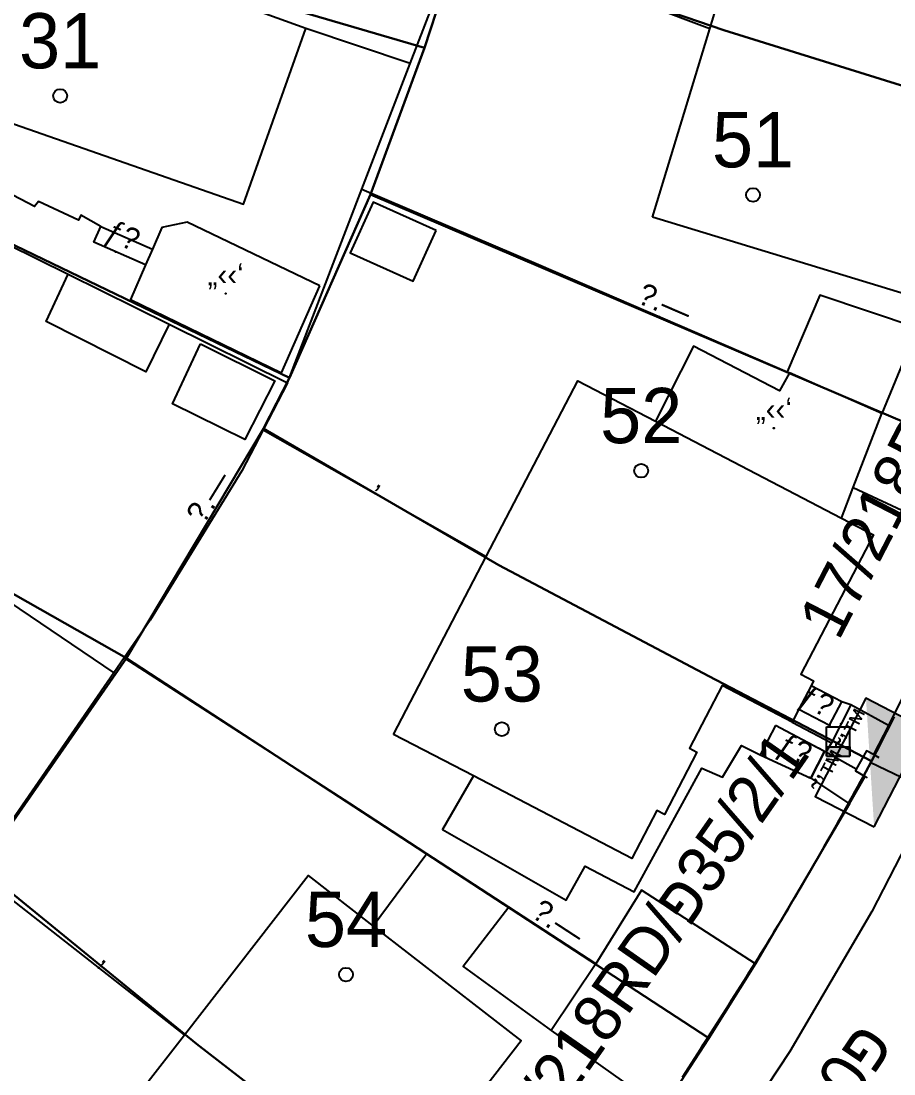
# Model space of a CAD drawing. Header units: metres. Extents: x 218299 to 220222, y 572714 to 574340.
# Drawn here: x 218944.01 to 218975.61, y 573544.66 to 573582.81 of the extents above; entities that cross this region are included whole.
import ezdxf
from ezdxf.enums import TextEntityAlignment as Align

# ---------------------------------------------------------------- set-up
doc = ezdxf.new("R2010")
doc.units = ezdxf.units.M
doc.header["$MEASUREMENT"] = 0
for name, color, linetype in [('1602', 44, 'Continuous'), ('1603', 44, 'Continuous'), ('6151', 102, 'CABLEUNDEXIST03'), ('6261', 7, 'Continuous'), ('6911', 3, 'Continuous'), ('A_POINTS', 2, 'Continuous'), ('M2200', 253, 'Continuous'), ('M2207', 253, 'Continuous'), ('M2401', 7, 'Continuous'), ('M2404', 7, 'Continuous'), ('M2407', 253, 'Continuous'), ('M2408', 253, 'Continuous'), ('M2412', 253, 'Continuous'), ('M2601', 253, 'Continuous'), ('M2602', 253, 'Continuous'), ('M2605', 253, 'Continuous'), ('M2612', 253, 'Continuous'), ('M5235', 253, 'Continuous')]:
    doc.layers.add(name, color=color, linetype=linetype)
doc.styles.add('HEBTXT', font='HEBTXT')
doc.styles.add('MAVAT_HEBTXT', font='HEBTXT')
doc.linetypes.add('CABLEUNDEXIST03', pattern='A,3.5,[222,elecad.shx,S=0.01,R=0,X=0,Y=0],1.5', length=5)

# ---------------------------------------------------------------- blocks, each defined once
blk = doc.blocks.new('6261')
blk.add_lwpolyline([(-2, -1.2), (2, -1.2), (2, 1.2), (-2, 1.2)], close=True)
at = {"color": 0}
blk.add_solid([(2, 1.2), (-2, -1.2), (2, -1.2)], dxfattribs=at)
at = {"color": 0, "style": 'HEBTXT'}
blk.add_attdef('PIL_NAME', (2.689, 2.418), '', height=1.7, dxfattribs=at)
at = {"style": 'HEBTXT'}
blk.add_attdef('CAMUT_MONIM', (2.489, 0.218), '', height=1.7, dxfattribs=at)
at = {"color": 0, "style": 'HEBTXT', "flags": 1}
for tag, p in [('TYPE', (2.585, -1.773)), ('MAP_TYPE', (2.689, -3.782))]:
    blk.add_attdef(tag, p, '', height=1.7, dxfattribs=at)
blk = doc.blocks.new('6911')
at = {"layer": 'A_POINTS'}
blk.add_circle((0, 0), 0.25, dxfattribs=at)
at = {"color": 0, "style": 'HEBTXT', "flags": 1}
blk.add_attdef('CODE', (-2.918, 6.399), '', height=1.7, dxfattribs=at)
at = {"color": 0, "style": 'HEBTXT'}
for tag, p in [('PATH', (0.169, 4.708)), ('HTCH', (0.169, 2.708))]:
    blk.add_attdef(tag, text='', height=1.7, dxfattribs=at).set_placement(p, align=Align.MIDDLE_CENTER)
blk = doc.blocks.new('1603')
at = {"layer": 'A_POINTS'}
blk.add_circle((0, 0), 0.25, dxfattribs=at)
at = {"color": 0, "style": 'HEBTXT'}
blk.add_attdef('PARCEL_NUM', text='', height=2, dxfattribs=at).set_placement((0, 1), align=Align.CENTER)
at = {"color": 0, "style": 'HEBTXT', "flags": 1}
blk.add_attdef('LOT_NUM', text='', height=2, dxfattribs=at).set_placement((0, -2.5), align=Align.CENTER)
blk = doc.blocks.new('M2601')
blk.add_circle((0, 0), 0.025)
at = {"style": 'MAVAT_HEBTXT'}
blk.add_attdef('NAME', text='', height=0.8, dxfattribs=at).set_placement((0, 1.592), align=Align.MIDDLE)
blk = doc.blocks.new('M2605')
blk.add_circle((0, 0), 0.025)
at = {"style": 'MAVAT_HEBTXT'}
blk.add_attdef('NAME', text='', height=0.8, dxfattribs=at).set_placement((0, 1.592), align=Align.MIDDLE)
blk = doc.blocks.new('M2612')
blk.add_circle((0, 0), 0.025)
at = {"style": 'MAVAT_HEBTXT'}
blk.add_attdef('NAME', text='', height=0.8, dxfattribs=at).set_placement((0, 1.592), align=Align.MIDDLE)
blk = doc.blocks.new('M2207')
blk.add_circle((0, 0), 0.025)
at = {"style": 'MAVAT_HEBTXT'}
blk.add_attdef('NAME', text='', height=0.8, dxfattribs=at).set_placement((0, 1.592), align=Align.MIDDLE)
blk = doc.blocks.new('M2412')
blk.add_circle((0, 0), 0.025)
at = {"style": 'MAVAT_HEBTXT'}
blk.add_attdef('NAME', text='', height=0.8, dxfattribs=at).set_placement((0, 1.592), align=Align.MIDDLE)
blk = doc.blocks.new('*U89')
at = {"linetype": 'Continuous'}
for p, q in [((-0.845, 0), (-0.845, -0.663)), ((0.845, 0), (0.845, -0.663))]:
    blk.add_line(p, q, dxfattribs=at)
blk.add_solid([(-0.845, 0), (-0.845, -0.663), (0.845, -0.663)], dxfattribs=at)
at = {"linetype": 'Continuous', "extrusion": (0, 0, -1)}
blk.add_solid([(0.845, 0), (-0.845, 0), (-0.845, -0.663)], dxfattribs=at)
blk = doc.blocks.new('M5235')
for points in [[(-0.845, 1.471), (0.845, 1.471)], [(-0.845, -0.663), (-0.845, 1.471)], [(0.845, -0.663), (0.845, 1.471)], [(-0.845, 0), (0.845, 0)], [(-0.845, -0.663), (0.845, -0.663)]]:
    blk.add_lwpolyline(points)
at = {"linetype": 'Continuous'}
blk.add_blockref('*U89', (0, 0), dxfattribs=at)
at = {"style": 'MAVAT_HEBTXT', "flags": 1}
for tag, p in [('MARK', (0, 2.721)), ('HEIGHT', (0, -1.915)), ('NAME', (0, -4.483))]:
    blk.add_attdef(tag, text='', height=0.8, dxfattribs=at).set_placement(p, align=Align.MIDDLE)
blk = doc.blocks.new('111')
at = {"layer": 'M2200'}
for points in [[(218941.761, 573592.509, 581.475), (218941.314, 573592.653, 581.475), (218940.576, 573590.362, 581.475), (218940.851, 573590.273, 581.475), (218940.164, 573588.139, 581.55), (218940.032, 573587.731, 581.565), (218939.331, 573587.957, 581.541), (218936.996, 573581.427, 581.451), (218937.471, 573581.262, 581.548), (218952.064, 573576.171, 584.52), (218954.313, 573582.534, 584.64), (218954.313, 573582.534, 584.64), (218949.301, 573584.354, 585.6), (218949.896, 573585.993, 581.52), (218952.495, 573585.048, 581.28), (218954.417, 573590.34, 581.28), (218942.461, 573594.683, 581.52), (218942.214, 573593.916, 581.504)], [(218966.867, 573575.695, 579.705), (218968.947, 573582.522, 579.705), (218971.089, 573589.553, 579.705), (218980.277, 573586.753, 579.705), (218979.939, 573585.642, 579.705), (218979.613, 573584.574, 579.705), (218979.613, 573584.574, 579.705), (218979.976, 573584.463, 579.705), (218979.976, 573584.463, 579.705), (218979.247, 573582.069, 579.705), (218979.247, 573582.069, 579.705), (218978.888, 573582.179, 579.705), (218978.888, 573582.179, 579.705), (218978.659, 573581.429, 579.705), (218978.059, 573579.458, 579.705), (218980.301, 573578.775, 579.225), (218980.301, 573578.775, 579.225), (218979.686, 573576.758, 579.225), (218978.532, 573572.97, 579.225), (218976.251, 573573.665, 579.705), (218976.02, 573572.906, 579.705)], [(218957.495, 573556.959, 578.76), (218960.854, 573563.407, 578.76), (218964.169, 573569.768, 578.76), (218966.975, 573568.306, 578.571), (218973.715, 573564.794, 578.118), (218974.875, 573564.189, 578.04), (218972.245, 573559.141, 578.76), (218972.704, 573558.901, 578.76), (218972.611, 573558.723, 578.76), (218972.575, 573558.652, 578.76), (218972.167, 573557.871, 578.76), (218971.926, 573557.408, 578.76), (218971.926, 573557.408, 578.76), (218969.393, 573558.728, 578.76), (218968.21, 573556.456, 578.76), (218968.48, 573556.315, 578.76), (218967.303, 573554.057, 578.76), (218967.031, 573554.198, 578.76), (218966.126, 573552.461, 578.76), (218960.385, 573555.453, 578.76)], [(218945.475, 573540.346, 577.8), (218949.921, 573546.076, 577.8), (218954.4, 573551.848, 577.8), (218956.761, 573550.016, 577.8), (218962.119, 573545.858, 577.8), (218960.786, 573544.141, 577.8), (218960.956, 573544.009, 577.8), (218959.375, 573541.972, 577.8), (218959.17, 573542.13, 577.8), (218957.708, 573540.246, 577.8), (218956.1, 573538.173, 577.8), (218956.39, 573537.948, 577.8), (218954.746, 573535.829, 577.8), (218954.459, 573536.052, 577.8), (218953.163, 573534.381, 577.8), (218950.349, 573536.565, 577.8), (218946.511, 573539.543, 577.8), (218945.475, 573540.346, 577.8)]]:
    blk.add_polyline3d(points, close=True, dxfattribs=at)
at = {"layer": 'M2207'}
for points in [[(218959.035, 573575.215, 578.19), (218956.756, 573576.241, 578.37), (218955.929, 573574.405, 578.37), (218958.208, 573573.378, 578.19), (218959.035, 573575.215, 578.19)], [(218954.827, 573573.213, 580.5), (218950.024, 573575.514, 580.5), (218949.102, 573575.328, 580.5), (218948.761, 573574.546, 580.5), (218948.512, 573573.975, 580.5), (218947.965, 573572.722, 580.5), (218953.442, 573570.056, 580.5), (218954.827, 573573.213, 580.5)], [(218950.5, 573571.113, 580.98), (218953.193, 573569.765, 580.74), (218952.113, 573567.648, 580.74), (218949.484, 573568.935, 580.98)], [(218966.975, 573568.306, 578.64), (218973.715, 573564.794, 578.4), (218974.141, 573565.9, 578.4), (218975.178, 573568.59, 578.4), (218975.178, 573568.59, 578.4), (218971.829, 573570.061, 578.529), (218971.829, 573570.061, 578.529), (218971.468, 573569.406, 578.532), (218968.357, 573571.024, 578.64)], [(218947.365, 573559.194, 580.5), (218947.365, 573559.194, 580.5), (218942.378, 573551.986, 580.713), (218941.758, 573551.091, 580.74), (218941.876, 573550.945, 580.74), (218940.252, 573549.013, 580.5), (218940.252, 573549.013, 580.5), (218939.935, 573549.272, 580.519), (218936.226, 573552.297, 580.74), (218936.34, 573552.432, 580.74), (218936.689, 573552.846, 580.74), (218937.843, 573554.213, 580.74), (218939.411, 573553.093, 580.74), (218940.019, 573553.916, 580.74), (218940.604, 573554.707, 580.74), (218941.106, 573555.387, 580.74), (218937.073, 573557.767, 580.74), (218935.909, 573558.454, 580.74), (218937.838, 573561.158, 580.74), (218938.458, 573560.747, 580.74), (218940.504, 573563.831, 580.5)]]:
    blk.add_polyline3d(points, close=True, dxfattribs=at)
at = {"layer": 'M2401'}
blk.add_polyline3d([(218976.885, 573554.579, 574.774), (218974.813, 573550.541, 574.534), (218971.847, 573545.473, 574.174), (218968.485, 573540.388, 573.694), (218964.916, 573535.785, 573.454), (218960.763, 573530.509, 573.214), (218958.568, 573527.946, 573.094), (218956.088, 573525.141, 572.97), (218953.465, 573522.469, 572.854), (218948.711, 573518.143, 572.614), (218941.755, 573512.186, 572.014), (218937.423, 573508.771, 571.887), (218932.879, 573505.643, 571.894), (218929.118, 573503.02, 572.015), (218925.182, 573500.663, 572.014), (218921.455, 573498.64, 571.896), (218917.656, 573496.752, 571.894), (218913.783, 573494.992, 571.892), (218909.922, 573493.212, 572.014), (218905.807, 573491.54, 572.132), (218901.607, 573490.089, 572.134)], dxfattribs=at)
at = {"layer": 'M2404'}
blk.add_polyline3d([(218976.885, 573554.579, 574.774), (218974.813, 573550.541, 574.534), (218971.847, 573545.473, 574.174), (218968.485, 573540.388, 573.694), (218964.916, 573535.785, 573.454), (218960.763, 573530.509, 573.214), (218958.568, 573527.946, 573.094), (218956.088, 573525.141, 572.97), (218953.465, 573522.469, 572.854), (218948.711, 573518.143, 572.614), (218941.755, 573512.186, 572.014), (218937.423, 573508.771, 571.887), (218932.879, 573505.643, 571.894), (218929.118, 573503.02, 572.015), (218925.182, 573500.663, 572.014), (218921.455, 573498.64, 571.896), (218917.656, 573496.752, 571.894), (218913.783, 573494.992, 571.892), (218909.922, 573493.212, 572.014), (218905.807, 573491.54, 572.132), (218901.607, 573490.089, 572.134)], dxfattribs=at)
at = {"layer": 'M2407'}
for points in [[(218946.889, 573575.362, 579.12), (218946.174, 573575.772, 579.12), (218946.088, 573575.595, 579.12), (218944.633, 573576.267, 579.12), (218944.493, 573576.081, 579.12), (218943.458, 573576.63, 579.21), (218943.404, 573576.51, 579.21), (218942.37, 573576.971, 579.21), (218942.278, 573576.775, 579.21), (218941.22, 573577.214, 579.21), (218941.134, 573577.037, 579.21), (218940.601, 573577.279, 579.21), (218940.189, 573576.368, 579.18)], [(218949.369, 573571.823, 578.534), (218948.524, 573570.096, 578.534), (218944.912, 573571.918, 578.489), (218945.714, 573573.632, 578.489)], [(218976.451, 573571.696, 577.14), (218972.93, 573572.876, 577.14), (218971.742, 573570.098, 577.14)], [(218960.385, 573555.453, 576.06), (218959.266, 573553.518, 576.24), (218963.747, 573550.958, 576.06), (218964.439, 573552.18, 576.24), (218966.205, 573551.25, 576.24), (218968.66, 573555.742, 576.06), (218969.405, 573555.406, 576.06), (218970.099, 573556.563, 576.06), (218970.765, 573556.222, 576.06)], [(218958.702, 573552.634, 575.16), (218956.761, 573550.016, 575.16)], [(218961.671, 573550.697, 575.16), (218960.021, 573548.549, 575.16), (218963.204, 573546.234, 575.16)]]:
    blk.add_polyline3d(points, dxfattribs=at)
at = {"layer": 'M2408'}
for points in [[(218975.413, 573557.288, 574.89), (218974.878, 573556.228, 574.89)], [(218974, 573554.44, 574.8), (218974.574, 573555.429, 574.8)], [(218970.607, 573548.645, 574.35), (218968.901, 573545.924, 574.17), (218967.236, 573543.372, 574.08)]]:
    blk.add_polyline3d(points, dxfattribs=at)
at = {"layer": 'M2412'}
for points in [[(218948.761, 573574.546, 580.29), (218948.512, 573573.975, 580.29), (218946.64, 573574.792, 579.12), (218946.889, 573575.362, 579.12), (218948.761, 573574.546, 580.29)], [(218972.611, 573558.723, 575.895), (218972.167, 573557.871, 575.895), (218973.278, 573557.292, 574.995), (218973.722, 573558.144, 574.995), (218973.722, 573558.144, 574.995), (218972.611, 573558.723, 575.895)], [(218971.327, 573557.285, 575.985), (218970.765, 573556.222, 575.985), (218970.765, 573556.222, 575.985), (218972.603, 573555.378, 574.995), (218972.603, 573555.378, 574.995), (218973.102, 573556.334, 574.995)]]:
    blk.add_polyline3d(points, close=True, dxfattribs=at)
at = {"layer": 'M2601'}
for points in [[(218968.947, 573582.522, 579.36), (218959.822, 573585.971, 579.36)], [(218952.771, 573567.998, 577.11), (218960.854, 573563.407, 577.11)], [(218971.926, 573557.408, 578.685), (218973.351, 573556.658, 578.685), (218973.351, 573556.658, 578.685), (218973.351, 573556.658, 578.685)], [(218973.351, 573556.658, 576.21), (218973.145, 573556.31, 576.165)], [(218949.921, 573546.076, 576.03), (218942.378, 573551.986, 576.03)]]:
    blk.add_polyline3d(points, dxfattribs=at)
at = {"layer": 'M2602'}
for points in [[(218958.101, 573581.264, 580.26), (218954.313, 573582.534, 580.26)], [(218974.249, 573555.7, 576.165), (218973.145, 573556.31, 576.165), (218973.102, 573556.334, 576.165), (218973.102, 573556.334, 576.165), (218972.904, 573556.443, 576.165), (218972.904, 573556.443, 576.165), (218972.819, 573556.489, 576.197), (218971.327, 573557.285, 576.764)], [(218975.083, 573556.115, 576.345), (218974.878, 573556.228, 576.345), (218974.621, 573556.37, 576.345), (218974.249, 573555.7, 576.345), (218974.217, 573555.641, 576.345), (218974.574, 573555.429, 576.345), (218974.646, 573555.386, 576.345)]]:
    blk.add_polyline3d(points, dxfattribs=at)
at = {"layer": 'M2605'}
for points in [[(218936.113, 573578.386, 579.18), (218940.189, 573576.368, 579.18), (218945.714, 573573.632, 579.18), (218949.369, 573571.823, 579.18), (218953.651, 573569.703, 579.18), (218953.651, 573569.703, 579.18), (218956.351, 573576.716, 579.098), (218958.101, 573581.264, 579.046), (218959.635, 573585.247, 579)], [(218956.351, 573576.716, 577.11), (218962.739, 573573.979, 577.11), (218971.742, 573570.098, 577.11), (218971.829, 573570.061, 577.11)], [(218977.501, 573571.614, 577.02), (218976.56, 573571.962, 577.02), (218976.451, 573571.696, 577.02), (218975.178, 573568.59, 577.02)], [(218953.651, 573569.703, 578.28), (218952.771, 573567.998, 578.28), (218952, 573566.504, 578.28), (218948.676, 573561.102, 578.28), (218947.736, 573559.734, 578.28), (218947.365, 573559.194, 578.28)], [(218974.141, 573565.9, 576.12), (218978.521, 573563.87, 576.12), (218978.653, 573563.808, 576.12), (218978.653, 573563.808, 576.12), (218975.413, 573557.288, 576.12), (218975.413, 573557.288, 576.12), (218974.048, 573558.033, 576.12), (218973.722, 573558.144, 576.12)], [(218972.603, 573555.378, 576.12), (218974, 573554.44, 576.12), (218974, 573554.44, 576.12), (218970.607, 573548.645, 576.12), (218970.607, 573548.645, 576.12), (218966.47, 573551.311, 576.12), (218964.818, 573548.644, 576.12), (218964.818, 573548.644, 576.12), (218961.671, 573550.697, 576.12), (218958.702, 573552.634, 576.12), (218955.915, 573554.452, 576.12), (218947.736, 573559.734, 576.3)], [(218964.818, 573548.644, 575.04), (218963.204, 573546.234, 575.04), (218963.204, 573546.234, 575.04), (218967.236, 573543.372, 575.04), (218967.236, 573543.372, 575.04), (218963.388, 573537.944, 575.04), (218963.388, 573537.944, 575.04), (218961.93, 573539.112, 575.04), (218960.241, 573540.465, 575.04)]]:
    blk.add_polyline3d(points, dxfattribs=at)
at = {"layer": 'M2612'}
for points in [[(218974.048, 573558.033, 576.435), (218974.048, 573558.033, 576.435), (218973.351, 573556.658, 576.435)], [(218973.102, 573556.334, 576.345), (218972.603, 573555.378, 576.345), (218972.603, 573555.378, 576.345)]]:
    blk.add_polyline3d(points, dxfattribs=at)
at = {"layer": 'M2207'}
ref = blk.add_blockref('M2207', (218951.416, 573572.93), dxfattribs=dict(at, xscale=0.5, yscale=0.5, zscale=0.5))
ref.add_attrib('NAME', '„‹‹‘', dxfattribs={"layer": '0', "height": 0.8, "style": 'MAVAT_HEBTXT'}).set_placement((218951.416, 573573.555), align=Align.MIDDLE)
ref = blk.add_blockref('M2207', (218971.267, 573568.055), dxfattribs=dict(at, xscale=0.5, yscale=0.5, zscale=0.5))
ref.add_attrib('NAME', '„‹‹‘', dxfattribs={"layer": '0', "height": 0.8, "style": 'MAVAT_HEBTXT'}).set_placement((218971.267, 573568.68), align=Align.MIDDLE)
at = {"layer": 'M2412'}
ref = blk.add_blockref('M2412', (218947.435, 573574.445), dxfattribs=dict(at, xscale=0.5, yscale=0.5, zscale=0.5))
ref.add_attrib('NAME', 'ƒ\x8e', dxfattribs={"layer": '0', "height": 0.8, "rotation": 336.4297, "style": 'MAVAT_HEBTXT'}).set_placement((218947.655, 573574.949), align=Align.MIDDLE)
ref = blk.add_blockref('M2412', (218973.278, 573557.292), dxfattribs=dict(at, xscale=0.5, yscale=0.5, zscale=0.5))
ref.add_attrib('NAME', 'ƒ\x8e', dxfattribs={"layer": '0', "height": 0.8, "rotation": 332.4753, "style": 'MAVAT_HEBTXT'}).set_placement((218972.771, 573558.082), align=Align.MIDDLE)
ref = blk.add_blockref('M2412', (218972.549, 573555.403), dxfattribs=dict(at, xscale=0.5, yscale=0.5, zscale=0.5))
ref.add_attrib('NAME', 'ƒ\x8e', dxfattribs={"layer": '0', "height": 0.8, "rotation": 335.3429, "style": 'MAVAT_HEBTXT'}).set_placement((218971.981, 573556.345), align=Align.MIDDLE)
at = {"layer": 'M2601'}
ref = blk.add_blockref('M2601', (218956.813, 573565.702), dxfattribs=dict(at, xscale=0.5, yscale=0.5, zscale=0.5))
ref.add_attrib('NAME', '‚', dxfattribs={"layer": '0', "height": 0.8, "rotation": 330.4025, "style": 'MAVAT_HEBTXT'}).set_placement((218957.084, 573566.18), align=Align.MIDDLE)
ref = blk.add_blockref('M2601', (218946.824, 573548.502), dxfattribs=dict(at, xscale=0.5, yscale=0.5, zscale=0.5))
ref.add_attrib('NAME', '‚', dxfattribs={"layer": '0', "height": 0.8, "rotation": 321.9193, "style": 'MAVAT_HEBTXT'}).set_placement((218947.164, 573548.935), align=Align.MIDDLE)
at = {"layer": 'M2605'}
ref = blk.add_blockref('M2605', (218967.11, 573572.094), dxfattribs=dict(at, xscale=0.5, yscale=0.5, zscale=0.5))
ref.add_attrib('NAME', '\x9a.—', dxfattribs={"layer": '0', "height": 0.8, "rotation": 336.6821, "style": 'MAVAT_HEBTXT'}).set_placement((218967.328, 573572.6), align=Align.MIDDLE)
ref = blk.add_blockref('M2605', (218951.256, 573565.294), dxfattribs=dict(at, xscale=0.5, yscale=0.5, zscale=0.5))
ref.add_attrib('NAME', '\x9a.—', dxfattribs={"layer": '0', "height": 0.8, "rotation": 58.3941, "style": 'MAVAT_HEBTXT'}).set_placement((218950.787, 573565.583), align=Align.MIDDLE)
ref = blk.add_blockref('M2605', (218963.18, 573549.713), dxfattribs=dict(at, xscale=0.5, yscale=0.5, zscale=0.5))
ref.add_attrib('NAME', '\x9a.—', dxfattribs={"layer": '0', "height": 0.8, "rotation": 326.882, "style": 'MAVAT_HEBTXT'}).set_placement((218963.481, 573550.173), align=Align.MIDDLE)
at = {"layer": 'M2612'}
ref = blk.add_blockref('M2612', (218973.699, 573557.346), dxfattribs=dict(at, xscale=0.5, yscale=0.5, zscale=0.5))
ref.add_attrib('NAME', '˜’™', dxfattribs={"layer": '0', "height": 0.8, "rotation": 63.1171, "style": 'MAVAT_HEBTXT'}).set_placement((218974.19, 573557.097), align=Align.MIDDLE)
ref = blk.add_blockref('M2612', (218972.853, 573555.856), dxfattribs=dict(at, xscale=0.5, yscale=0.5, zscale=0.5))
ref.add_attrib('NAME', '˜’™', dxfattribs={"layer": '0', "height": 0.8, "rotation": 62.3992, "style": 'MAVAT_HEBTXT'}).set_placement((218973.34, 573555.601), align=Align.MIDDLE)
at = {"layer": 'M5235', "xscale": 0.5, "yscale": 0.5, "zscale": 0.5}
blk.add_blockref('M5235', (218973.593, 573556.504, 574.905), dxfattribs=at)

msp = doc.modelspace()

# ---------------------------------------------------------------- linework, layer by layer
at = {"layer": '1602'}
for points in [[(218977.68, 573579.91), (218969.46, 573582.47), (218959.9, 573585.76), (218961.9, 573593.19), (218962.2, 573594.82), (218986.89, 573589.23)], [(218959.9, 573585.76), (218958.62, 573581.84), (218948.67, 573584.76)], [(218979.77, 573566.66), (218956.66, 573576.52), (218958.62, 573581.84), (218959.9, 573585.76), (218969.46, 573582.47), (218977.68, 573579.91)], [(218948.67, 573584.76), (218958.62, 573581.84), (218956.66, 573576.52), (218953.73, 573569.88), (218931.57, 573580.55), (218931.6574, 573580.7299), (218931.7444, 573580.91), (218931.831, 573581.0902), (218931.9172, 573581.2707), (218932.0029, 573581.4515), (218932.0881, 573581.6324), (218932.173, 573581.8135), (218932.2574, 573581.9948), (218932.3413, 573582.1763), (218932.4248, 573582.3581), (218932.5079, 573582.54), (218932.5905, 573582.7221), (218932.6728, 573582.9044)], [(218931.57, 573580.55), (218953.73, 573569.88), (218952.78, 573568.04), (218947.83, 573559.72), (218938.88, 573564.8)], [(218975.6207, 573557.592), (218975.5305, 573557.4135), (218975.4402, 573557.2351), (218975.3495, 573557.0568), (218975.2586, 573556.8786), (218975.1674, 573556.7006), (218975.076, 573556.5228), (218974.9842, 573556.345), (218974.8923, 573556.1675), (218974.8, 573555.99), (218968.91, 573559.07), (218961.31, 573563.09), (218952.78, 573568.04), (218953.73, 573569.88), (218956.66, 573576.52), (218979.77, 573566.66)], [(218938.88, 573564.8), (218947.83, 573559.72), (218942.54, 573552.12)], [(218957.16, 573540.48), (218950.36, 573545.75), (218942.54, 573552.12), (218947.83, 573559.72), (218968.87, 573545.98), (218968.712, 573545.7274), (218968.6056, 573545.558), (218968.499, 573545.3888), (218968.3921, 573545.2198), (218968.285, 573545.0509), (218968.1776, 573544.8822), (218968.07, 573544.7136), (218967.9621, 573544.5452)], [(218967.9621, 573544.5452), (218968.07, 573544.7136), (218968.1776, 573544.8822), (218968.285, 573545.0509), (218968.3921, 573545.2198), (218968.499, 573545.3888), (218968.6056, 573545.558), (218968.712, 573545.7274), (218968.87, 573545.98), (218968.9792, 573546.1475), (218969.0882, 573546.3152), (218969.197, 573546.4831), (218969.3054, 573546.6511), (218969.4137, 573546.8193), (218969.5217, 573546.9876), (218969.6294, 573547.1562), (218969.7368, 573547.3248), (218969.8441, 573547.4937), (218969.951, 573547.6626), (218970.0577, 573547.8318), (218970.1642, 573548.0011), (218970.2704, 573548.1706), (218970.3763, 573548.3402), (218970.482, 573548.51), (218970.5875, 573548.68), (218970.6926, 573548.8501), (218970.7976, 573549.0204), (218970.9022, 573549.1908), (218971.0066, 573549.3614), (218971.1108, 573549.5321), (218971.2147, 573549.703), (218971.3183, 573549.8741), (218971.4217, 573550.0453), (218971.5248, 573550.2166), (218971.6277, 573550.3881), (218971.7303, 573550.5598), (218971.8326, 573550.7316), (218971.9347, 573550.9036), (218972.0366, 573551.0758), (218972.1381, 573551.248), (218972.2395, 573551.4205), (218972.3405, 573551.5931), (218972.4413, 573551.7658), (218972.5418, 573551.9387), (218972.6421, 573552.1118), (218972.7421, 573552.285), (218972.8419, 573552.4583), (218972.9414, 573552.6318), (218973.0406, 573552.8054), (218973.1396, 573552.9792), (218973.2383, 573553.1532), (218973.3367, 573553.3273), (218973.4349, 573553.5015), (218973.5328, 573553.6759), (218973.6305, 573553.8504), (218973.7279, 573554.0251), (218973.825, 573554.1999), (218973.9219, 573554.3749), (218974.0185, 573554.55), (218974.1149, 573554.7253), (218974.211, 573554.9007), (218974.3068, 573555.0763), (218974.4023, 573555.252), (218974.4976, 573555.4278), (218974.5926, 573555.6038), (218974.6874, 573555.7799), (218974.8, 573555.99), (218974.8923, 573556.1675), (218974.9842, 573556.345), (218975.076, 573556.5228), (218975.1674, 573556.7006), (218975.2586, 573556.8786), (218975.3495, 573557.0568), (218975.4402, 573557.2351), (218975.5305, 573557.4135), (218975.6207, 573557.592)], [(218936.32, 573544.63), (218940.33, 573549.28), (218942.54, 573552.12), (218950.36, 573545.75), (218957.16, 573540.48)]]:
    msp.add_lwpolyline(points, dxfattribs=at)
msp.add_lwpolyline([(218968.91, 573559.07), (218974.8, 573555.99), (218974.6874, 573555.7799), (218974.5926, 573555.6038), (218974.4976, 573555.4278), (218974.4023, 573555.252), (218974.3068, 573555.0763), (218974.211, 573554.9007), (218974.1149, 573554.7253), (218974.0185, 573554.55), (218973.9219, 573554.3749), (218973.825, 573554.1999), (218973.7279, 573554.0251), (218973.6305, 573553.8504), (218973.5328, 573553.6759), (218973.4349, 573553.5015), (218973.3367, 573553.3273), (218973.2383, 573553.1532), (218973.1396, 573552.9792), (218973.0406, 573552.8054), (218972.9414, 573552.6318), (218972.8419, 573552.4583), (218972.7421, 573552.285), (218972.6421, 573552.1118), (218972.5418, 573551.9387), (218972.4413, 573551.7658), (218972.3405, 573551.5931), (218972.2395, 573551.4205), (218972.1381, 573551.248), (218972.0366, 573551.0758), (218971.9347, 573550.9036), (218971.8326, 573550.7316), (218971.7303, 573550.5598), (218971.6277, 573550.3881), (218971.5248, 573550.2166), (218971.4217, 573550.0453), (218971.3183, 573549.8741), (218971.2147, 573549.703), (218971.1108, 573549.5321), (218971.0066, 573549.3614), (218970.9022, 573549.1908), (218970.7976, 573549.0204), (218970.6926, 573548.8501), (218970.5875, 573548.68), (218970.482, 573548.51), (218970.3763, 573548.3402), (218970.2704, 573548.1706), (218970.1642, 573548.0011), (218970.0577, 573547.8318), (218969.951, 573547.6626), (218969.8441, 573547.4937), (218969.7368, 573547.3248), (218969.6294, 573547.1562), (218969.5217, 573546.9876), (218969.4137, 573546.8193), (218969.3054, 573546.6511), (218969.197, 573546.4831), (218969.0882, 573546.3152), (218968.9792, 573546.1475), (218968.87, 573545.98), (218947.83, 573559.72), (218952.78, 573568.04), (218961.31, 573563.09)], close=True, dxfattribs=at)
at = {"layer": '6151'}
msp.add_lwpolyline([(218977.8066, 573536.1696), (218977.0474, 573536.9315), (218981.266, 573544.0301), (218985.0851, 573550.988), (218974.7486, 573555.9388)], dxfattribs=at)

# ---------------------------------------------------------------- block references
msp.add_blockref('111', (0, 0))
at = {"layer": '1603'}
for p, values in [((218945.4222, 573580.0915), {'PARCEL_NUM': '31'}), ((218970.5106, 573576.5054), {'PARCEL_NUM': '51'}), ((218966.4625, 573566.512), {'PARCEL_NUM': '52'}), ((218961.4156, 573557.1503), {'PARCEL_NUM': '53'}), ((218955.7722, 573548.2558), {'PARCEL_NUM': '54'})]:
    msp.add_blockref('1603', p, dxfattribs=at).add_auto_attribs(values)
at = {"layer": '6261'}
ref = msp.add_blockref('6261', (218974.7486, 573555.9388), dxfattribs=dict(at, rotation=62.64999999998067))
ref.add_attrib('PIL_NAME', '17/218RD/פ35/3/1', (218973.6082, 573560.3123), dxfattribs={"layer": '0', "color": 0, "height": 1.7, "rotation": 62.65, "style": 'HEBTXT'})
ref = msp.add_blockref('6261', (218962.5164, 573536.529), dxfattribs=dict(at, rotation=55.05999999998301))
ref.add_attrib('PIL_NAME', '17/218RD/פ35/2/1', (218961.9637, 573541.0148), dxfattribs={"layer": '0', "color": 0, "height": 1.7, "rotation": 55.06, "style": 'HEBTXT'})
at = {"layer": '6911'}
ref = msp.add_blockref('6911', (218973.5835, 573533.6754), dxfattribs=dict(at, rotation=55.9943))
ref.add_attrib('PATH', '35/17/218RD - 1110פ', dxfattribs={"layer": '0', "color": 0, "height": 1.7, "rotation": 55.9943, "style": 'HEBTXT'}).set_placement((218968.8227, 573537.1415), align=Align.MIDDLE_CENTER)
ref.add_attrib('HTCH', '(150)תשוחנ', dxfattribs={"layer": '0', "color": 0, "height": 1.7, "rotation": 55.9943, "style": 'HEBTXT'}).set_placement((218970.8952, 573535.7433), align=Align.MIDDLE_CENTER)

doc.saveas('drawing.dxf')
